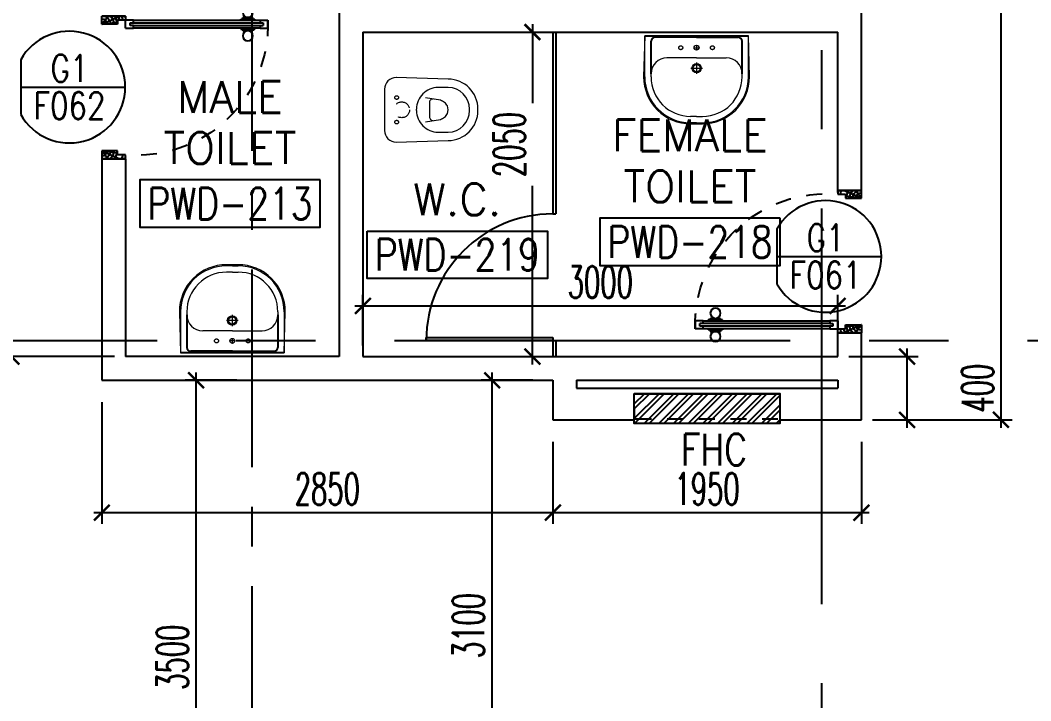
# Model space of a CAD drawing. Extents: x 88852.7 to 88945.7, y 39921.6 to 40001.1.
# Drawn here: x 88912.14 to 88918.53, y 39937 to 39941.3 of the extents above; entities that cross this region are included whole.
import ezdxf
from ezdxf.enums import TextEntityAlignment as Align

# ---------------------------------------------------------------- set-up
doc = ezdxf.new("R2010")
doc.units = 0
doc.header["$MEASUREMENT"] = 0
doc.header["$PDMODE"] = 34
for name, pattern in [('CENTER', [2, 1.25, -0.25, 0.25, -0.25]), ('CENTERX2', [4, 2.5, -0.5, 0.5, -0.5]), ('DASHED', [0.75, 0.5, -0.25]), ('HIDDEN', [0.375, 0.25, -0.125]), ('HIDDEN2', [0.1875, 0.125, -0.0625])]:
    doc.linetypes.add(name, pattern=pattern)
doc.layers.get('0').update_dxf_attribs({"linetype": 'CONTINUOUS'})
doc.layers.get('DEFPOINTS').update_dxf_attribs({"linetype": 'CONTINUOUS'})
for name, color, linetype in [('AXES', 11, 'CENTERX2'), ('AXES1', 11, 'CENTER'), ('DIM', 4, 'CONTINUOUS'), ('DOOR', 7, 'CONTINUOUS'), ('DOOR-CR', 4, 'CONTINUOUS'), ('DOOR-NO', 3, 'CONTINUOUS'), ('FHC', 4, 'CONTINUOUS'), ('FIX', 3, 'CONTINUOUS'), ('NON-MEDICAL', 7, 'CONTINUOUS'), ('PART', 5, 'CONTINUOUS'), ('RM-BOX', 4, 'CONTINUOUS'), ('RM-NAME', 2, 'CONTINUOUS'), ('RM-NO', 2, 'CONTINUOUS'), ('SHAFT', 4, 'CONTINUOUS'), ('WALL', 2, 'CONTINUOUS')]:
    doc.layers.add(name, color=color, linetype=linetype)
doc.styles.add('ROMANS', font='ROMANS.shx', dxfattribs={"width": 0.6})
doc.dimstyles.new('STANDARD in', dxfattribs={"dimtxt": 0.2, "dimasz": 0.1, "dimexe": 0.07, "dimexo": 0.07, "dimgap": 0.05, "dimtad": 1, "dimdec": 0, "dimlfac": 1000, "dimzin": 0, "dimdsep": 46, "dimtxsty": 'ROMANS', "dimblk": 'ARCHTICK', "dimcen": 0.05, "dimdle": 0.05, "dimclrd": 4, "dimclre": 4, "dimclrt": 2, "dimadec": 0, "dimazin": 0, "dimtfac": 1, "dimtdec": 0, "dimtmove": 2, "dimatfit": 3, "dimfxl": 0, "dimtolj": 1, "dimtzin": 0, "dimarcsym": 0})

# ---------------------------------------------------------------- blocks, each defined once
blk = doc.blocks.new('_ARCHTICK')
at = {"color": 0, "linetype": 'ByBlock', "const_width": 0.15}
blk.add_lwpolyline([(-0.5, -0.5), (0.5, 0.5)], dxfattribs=at)
blk = doc.blocks.new('*D292')
at = {"layer": 'DEFPOINTS', "color": 0, "linetype": 'ByBlock'}
for p in [(88917.3103, 39939.1796), (88917.7489, 39939.1796), (88917.4603, 39938.7796)]:
    blk.add_point(p, dxfattribs=at)
at = {"layer": 'DIM', "color": 4, "linetype": 'ByBlock', "lineweight": -2}
for p, q in [((88917.7489, 39938.7296), (88917.7489, 39939.2296)), ((88917.3803, 39939.1796), (88917.8189, 39939.1796)), ((88917.5303, 39938.7796), (88917.8189, 39938.7796))]:
    blk.add_line(p, q, dxfattribs=at)
at = {"layer": 'DIM', "color": 4, "linetype": 'ByBlock', "lineweight": -2, "xscale": 0.1, "yscale": 0.1, "zscale": 0.1}
for p, rotation in [((88917.7489, 39939.1796), 90), ((88917.7489, 39938.7796), 270)]:
    blk.add_blockref('_ARCHTICK', p, dxfattribs=dict(at, rotation=rotation))
at = {"layer": 'DIM', "color": 2, "linetype": 'ByBlock', "insert": (88918.1939, 39938.9796), "char_height": 0.2, "attachment_point": 5, "rotation": 90, "style": 'ROMANS'}
blk.add_mtext('\\A1;400', dxfattribs=at)
blk = doc.blocks.new('*D664')
at = {"layer": 'DEFPOINTS', "color": 0, "linetype": 'ByBlock'}
for p in [(88915.5103, 39938.7106), (88917.4603, 39938.7106), (88917.4603, 39938.1934)]:
    blk.add_point(p, dxfattribs=at)
at = {"layer": 'DIM', "color": 4, "linetype": 'ByBlock', "lineweight": -2}
for p, q in [((88915.5103, 39938.6406), (88915.5103, 39938.1234)), ((88917.4603, 39938.6406), (88917.4603, 39938.1234)), ((88915.4603, 39938.1934), (88917.5103, 39938.1934))]:
    blk.add_line(p, q, dxfattribs=at)
at = {"layer": 'DIM', "color": 4, "linetype": 'ByBlock', "lineweight": -2, "xscale": 0.1, "yscale": 0.1, "zscale": 0.1, "rotation": 180}
blk.add_blockref('_ARCHTICK', (88915.5103, 39938.1934), dxfattribs=at)
at = {"layer": 'DIM', "color": 4, "linetype": 'ByBlock', "lineweight": -2, "xscale": 0.1, "yscale": 0.1, "zscale": 0.1}
blk.add_blockref('_ARCHTICK', (88917.4603, 39938.1934), dxfattribs=at)
at = {"layer": 'DIM', "color": 2, "linetype": 'ByBlock', "insert": (88916.4853, 39938.3434), "char_height": 0.2, "attachment_point": 5, "style": 'ROMANS'}
blk.add_mtext('\\A1;1950', dxfattribs=at)
blk = doc.blocks.new('*D294')
at = {"layer": 'DEFPOINTS', "color": 0, "linetype": 'ByBlock'}
for p in [(88917.4603, 39946.7296), (88917.4603, 39938.7796), (88918.3422, 39938.7796)]:
    blk.add_point(p, dxfattribs=at)
at = {"layer": 'DIM', "color": 4, "linetype": 'ByBlock', "lineweight": -2}
for p, q in [((88918.3422, 39946.7796), (88918.3422, 39938.7296)), ((88917.5303, 39946.7296), (88918.4122, 39946.7296)), ((88917.5303, 39938.7796), (88918.4122, 39938.7796))]:
    blk.add_line(p, q, dxfattribs=at)
at = {"layer": 'DIM', "color": 4, "linetype": 'ByBlock', "lineweight": -2, "xscale": 0.1, "yscale": 0.1, "zscale": 0.1}
for p, rotation in [((88918.3422, 39946.7296), 90), ((88918.3422, 39938.7796), 270)]:
    blk.add_blockref('_ARCHTICK', p, dxfattribs=dict(at, rotation=rotation))
at = {"layer": 'DIM', "color": 2, "linetype": 'ByBlock', "insert": (88918.1922, 39942.7546), "char_height": 0.2, "attachment_point": 5, "rotation": 90, "style": 'ROMANS'}
blk.add_mtext('\\A1;7950', dxfattribs=at)
blk = doc.blocks.new('*D290')
at = {"layer": 'DEFPOINTS', "color": 0, "linetype": 'ByBlock'}
for p in [(88912.8103, 39942.9796), (88912.0892, 39939.1796), (88912.8103, 39939.1796)]:
    blk.add_point(p, dxfattribs=at)
at = {"layer": 'DIM', "color": 4, "linetype": 'ByBlock', "lineweight": -2}
for p, q in [((88912.0892, 39943.0296), (88912.0892, 39939.1296)), ((88912.7403, 39942.9796), (88912.0192, 39942.9796)), ((88912.7403, 39939.1796), (88912.0192, 39939.1796))]:
    blk.add_line(p, q, dxfattribs=at)
at = {"layer": 'DIM', "color": 4, "linetype": 'ByBlock', "lineweight": -2, "xscale": 0.1, "yscale": 0.1, "zscale": 0.1}
for p, rotation in [((88912.0892, 39942.9796), 90), ((88912.0892, 39939.1796), 270)]:
    blk.add_blockref('_ARCHTICK', p, dxfattribs=dict(at, rotation=rotation))
at = {"layer": 'DIM', "color": 2, "linetype": 'ByBlock', "insert": (88911.9392, 39941.0796), "char_height": 0.2, "attachment_point": 5, "rotation": 90, "style": 'ROMANS'}
blk.add_mtext('\\A1;3800', dxfattribs=at)
blk = doc.blocks.new('*D660')
at = {"layer": 'DEFPOINTS', "color": 0, "linetype": 'ByBlock'}
for p in [(88914.9593, 39941.2296), (88915.3814, 39941.2296), (88914.9593, 39939.1796)]:
    blk.add_point(p, dxfattribs=at)
at = {"layer": 'DIM', "color": 4, "linetype": 'ByBlock', "lineweight": -2}
for p, q in [((88915.3814, 39941.2796), (88915.3814, 39940.7806)), ((88915.0293, 39941.2296), (88915.4514, 39941.2296)), ((88915.3814, 39939.1296), (88915.3814, 39940.2578)), ((88915.0293, 39939.1796), (88915.4514, 39939.1796))]:
    blk.add_line(p, q, dxfattribs=at)
at = {"layer": 'DIM', "color": 4, "linetype": 'ByBlock', "lineweight": -2, "xscale": 0.1, "yscale": 0.1, "zscale": 0.1}
for p, rotation in [((88915.3814, 39941.2296), 90), ((88915.3814, 39939.1796), 270)]:
    blk.add_blockref('_ARCHTICK', p, dxfattribs=dict(at, rotation=rotation))
at = {"layer": 'DIM', "color": 2, "linetype": 'ByBlock', "insert": (88915.2349, 39940.5192), "char_height": 0.2, "attachment_point": 5, "rotation": 90, "style": 'ROMANS'}
blk.add_mtext('\\A1;2050', dxfattribs=at)
blk = doc.blocks.new('*D291')
at = {"layer": 'DEFPOINTS', "color": 0, "linetype": 'ByBlock'}
for p in [(88917.3103, 39939.4996), (88914.3103, 39939.1796), (88917.3103, 39939.1796)]:
    blk.add_point(p, dxfattribs=at)
at = {"layer": 'DIM', "color": 4, "linetype": 'ByBlock', "lineweight": -2}
for p, q in [((88914.3103, 39939.2496), (88914.3103, 39939.5696)), ((88917.3103, 39939.2496), (88917.3103, 39939.5696)), ((88914.2603, 39939.4996), (88917.3603, 39939.4996))]:
    blk.add_line(p, q, dxfattribs=at)
at = {"layer": 'DIM', "color": 4, "linetype": 'ByBlock', "lineweight": -2, "xscale": 0.1, "yscale": 0.1, "zscale": 0.1, "rotation": 180}
blk.add_blockref('_ARCHTICK', (88914.3103, 39939.4996), dxfattribs=at)
at = {"layer": 'DIM', "color": 4, "linetype": 'ByBlock', "lineweight": -2, "xscale": 0.1, "yscale": 0.1, "zscale": 0.1}
blk.add_blockref('_ARCHTICK', (88917.3103, 39939.4996), dxfattribs=at)
at = {"layer": 'DIM', "color": 2, "linetype": 'ByBlock', "insert": (88915.8103, 39939.6496), "char_height": 0.2, "attachment_point": 5, "style": 'ROMANS'}
blk.add_mtext('\\A1;3000', dxfattribs=at)
blk = doc.blocks.new('*D663')
at = {"layer": 'DEFPOINTS', "color": 0, "linetype": 'ByBlock'}
for p in [(88912.6603, 39938.9606), (88915.5103, 39938.7106), (88915.5103, 39938.1934)]:
    blk.add_point(p, dxfattribs=at)
at = {"layer": 'DIM', "color": 4, "linetype": 'ByBlock', "lineweight": -2}
for p, q in [((88912.6603, 39938.8906), (88912.6603, 39938.1234)), ((88915.5103, 39938.6406), (88915.5103, 39938.1234)), ((88912.6103, 39938.1934), (88915.5603, 39938.1934))]:
    blk.add_line(p, q, dxfattribs=at)
at = {"layer": 'DIM', "color": 4, "linetype": 'ByBlock', "lineweight": -2, "xscale": 0.1, "yscale": 0.1, "zscale": 0.1, "rotation": 180}
blk.add_blockref('_ARCHTICK', (88912.6603, 39938.1934), dxfattribs=at)
at = {"layer": 'DIM', "color": 4, "linetype": 'ByBlock', "lineweight": -2, "xscale": 0.1, "yscale": 0.1, "zscale": 0.1}
blk.add_blockref('_ARCHTICK', (88915.5103, 39938.1934), dxfattribs=at)
at = {"layer": 'DIM', "color": 2, "linetype": 'ByBlock', "insert": (88914.0853, 39938.3434), "char_height": 0.2, "attachment_point": 5, "style": 'ROMANS'}
blk.add_mtext('\\A1;2850', dxfattribs=at)
blk = doc.blocks.new('LAV-003')
at = {"layer": 'FIX', "linetype": 'Continuous', "lineweight": 20}
for p, q in [((-327.5, -285), (-327.5, -25)), ((327.5, -285), (327.5, -25)), ((0, -165), (-187.5, -165)), ((0, -165), (187.5, -165)), ((-287.5, -285), (-287.5, -265)), ((287.5, -285), (287.5, -265)), ((0, -535), (-37.5, -535)), ((0, -535), (37.5, -535)), ((0, -575), (-37.5, -575)), ((0, -575), (37.5, -575))]:
    blk.add_line(p, q, dxfattribs=at)
at = {"layer": 'FIX', "linetype": 'ByBlock'}
blk.add_line((-327.5, -25), (327.5, -25), dxfattribs=at)
at = {"layer": 'FIX', "linetype": 'ByBlock', "ltscale": 0.3}
for p, q in [((-287.5, -265), (-287.5, -60)), ((0, -35), (-262.5, -35)), ((0, -35), (262.5, -35)), ((287.5, -265), (287.5, -60))]:
    blk.add_line(p, q, dxfattribs=at)
at = {"layer": 'FIX', "lineweight": 20}
for p, q in [((-15.6, -100.9), (15.5, -100.9)), ((0, -85.4), (0, -116.5))]:
    blk.add_line(p, q, dxfattribs=at)
at = {"layer": 'FIX', "linetype": 'DASHED', "lineweight": 20, "ltscale": 0.04}
for p, q in [((-35.7, -230.5), (36.6, -230.5)), ((0, -193.9), (0, -266.1))]:
    blk.add_line(p, q, dxfattribs=at)
at = {"layer": 'FIX', "linetype": 'Continuous', "lineweight": 20}
blk.add_lwpolyline([(294.8, -25), (0, -25), (-327.5, -25), (-334.5, -285, 0.414214), (-37.5, -582), (0, -582), (37.5, -582, 0.414214), (334.5, -285), (327.5, -25), (0, -25)], format="xyb", dxfattribs=at)
at = {"layer": 'FIX', "linetype": 'HIDDEN', "lineweight": 20, "ltscale": 0.05}
for centre in [(-100, -100.9), (100, -100.9)]:
    blk.add_circle(centre, 12.4, dxfattribs=at)
at = {"layer": 'FIX', "lineweight": 20}
for centre, radius in [((0, -100.9), 15.5), ((0.5, -230), 29.5), ((0.5, -230), 22.5)]:
    blk.add_circle(centre, radius, dxfattribs=at)
at = {"layer": 'FIX', "linetype": 'ByBlock', "ltscale": 0.3}
for centre, start, end in [((-262.5, -60), 90, 180), ((262.5, -60), 0, 90)]:
    blk.add_arc(centre, 25, start, end, dxfattribs=at)
at = {"layer": 'FIX', "linetype": 'Continuous', "lineweight": 20}
for centre, radius, start, end in [((-187.5, -265), 100, 90, 180), ((187.5, -265), 100, 0, 90), ((-37.5, -285), 290, 180, 270), ((-37.5, -285), 250, 180, 270), ((37.5, -285), 250, 270, 0), ((37.5, -285), 290, 270, 0)]:
    blk.add_arc(centre, radius, start, end, dxfattribs=at)
blk = doc.blocks.new('WC1')
at = {"layer": 'FIX', "lineweight": 20}
for p, q in [((-210, 203.8), (-538, 193.8)), ((-475, 140.8), (-538, 140.8)), ((-137, 0), (-137, 130.8)), ((-394.8, 75.7), (-490.4, 60.1)), ((-727, 4.8), (-727, -4.8)), ((-674, 4.8), (-674, -4.8)), ((-533.7, 24.2), (-539.5, 0)), ((-539.5, 0), (-533.7, -24.2)), ((-339, 4.8), (-339, -4.8)), ((-137, -130.8), (-137, 0)), ((-490.4, -60.1), (-394.8, -75.7)), ((-538, -140.8), (-475, -140.8)), ((-538, -193.8), (-210, -203.8)), ((-213.2, -203.8), (-210, -203.8))]:
    blk.add_line(p, q, dxfattribs=at)
at = {"layer": 'FIX', "linetype": 'Continuous', "lineweight": 20}
blk.add_line((-420.1, -47.3), (-420.4, 44.6), dxfattribs=at)
at = {"layer": 'FIX', "linetype": 'HIDDEN', "lineweight": 20, "ltscale": 0.05}
for centre in [(-213.2, 77.5), (-213.2, -77.5)]:
    blk.add_circle(centre, 11.6, dxfattribs=at)
at = {"layer": 'FIX', "linetype": 'HIDDEN2', "lineweight": 20, "ltscale": 0.3}
blk.add_circle((-245, 0), 49.8, dxfattribs=at)
at = {"layer": 'FIX', "lineweight": 20}
for centre, radius, start, end in [((-538, 4.8), 189, 90, 180), ((-210, 130.8), 73, 360, 90), ((-538, 4.8), 136, 90, 180), ((-475, 4.8), 136, 360, 90), ((-473, -6.9), 68.2, 128.92417, 152.84682), ((-464.4, -17.6), 82, 108.49595, 128.92417), ((-538, -4.8), 189, 180, 270), ((-538, -4.8), 136, 180, 270), ((-473, 6.9), 68.2, 207.15318, 231.07583), ((-464.4, 17.6), 82, 231.07583, 251.50405), ((-475, -4.8), 136, 270, 0), ((-210, -130.8), 73, 270, 0)]:
    blk.add_arc(centre, radius, start, end, dxfattribs=at)
at = {"layer": 'FIX', "linetype": 'Continuous', "lineweight": 20}
for centre, start, end in [((-442.7, 45.5), 357.66621, 91.61215), ((-442.4, -45.6), 268.38785, 2.33379)]:
    blk.add_arc(centre, 22.3, start, end, dxfattribs=at)
blk = doc.blocks.new('RM1')
at = {"layer": 'RM-BOX'}
blk.add_lwpolyline([(569.9, -200), (-569.9, -200), (-569.9, -500), (569.9, -500)], close=True, dxfattribs=at)
at = {"layer": 'RM-NAME', "style": 'ROMANS'}
for tag, p in [('ROOMNAME1', (0, 323.8)), ('ROOMNAME2', (0, 0))]:
    blk.add_attdef(tag, text='', height=200, dxfattribs=at).set_placement(p, align=Align.MIDDLE)
at = {"layer": 'RM-NO', "style": 'ROMANS', "width": 0.8}
blk.add_attdef('ROOMNO', text='', height=200, dxfattribs=at).set_placement((0, -350), align=Align.MIDDLE)
blk = doc.blocks.new('DD1')
at = {"layer": 'DOOR-CR'}
blk.add_line((-307.6, 0), (352.8, 0), dxfattribs=at)
blk.add_lwpolyline([(-307.6, -172.9, 3.820224), (-307.6, 172.9)], format="xyb", close=True, dxfattribs=at)
at = {"layer": 'DOOR-NO', "style": 'ROMANS', "width": 0.8}
for tag, p in [('G', (0, 141.5)), ('000', (0, -141.4))]:
    blk.add_attdef(tag, text='', height=204, dxfattribs=at).set_placement(p, align=Align.MIDDLE)
blk = doc.blocks.new('DOOR90')
at = {"layer": 'DOOR', "linetype": 'ByBlock'}
for p, q in [((0, 0), (-150, 0)), ((-200, -25), (-1000, -25)), ((-200, -42), (-1000, -42)), ((-200, -58), (-1000, -58)), ((-1000, -75), (-200, -75))]:
    blk.add_line(p, q, dxfattribs=at)
at = {"layer": 'DOOR', "color": 0, "linetype": 'ByBlock'}
for p, q in [((-150, 0), (-150, -25)), ((-150, 0), (0, 0)), ((0, -50), (0, 0)), ((-1050, -25), (-1050, -75)), ((-1050, -75), (-1050, -25)), ((-1000, -25), (-1050, -25)), ((-1020, -42), (-1020, -58)), ((-1000, -42), (-1020, -42)), ((-1000, -58), (-1020, -58)), ((-1000, -25), (-1000, -42)), ((-1000, -58), (-1000, -75)), ((-967.6, -25), (-967.6, -17.8)), ((-877.6, -17.8), (-967.6, -17.8)), ((-955, -17.8), (-955, -8.8)), ((-955, -8.8), (-890.2, -8.8)), ((-955, -17.8), (-890.2, -17.8)), ((-890.2, -17.8), (-890.2, -8.8)), ((-877.6, -25), (-877.6, -17.8)), ((-200, -42), (-200, -25)), ((-200, -25), (-150, -25)), ((-180, -42), (-200, -42)), ((-200, -75), (-200, -58)), ((-200, -58), (-180, -58)), ((-180, -58), (-180, -42)), ((-150, -75), (-150, -25)), ((-150, -25), (-100, -25)), ((-100, -25), (-100, -50)), ((-100, -50), (0, -50)), ((-1000, -75), (-1050, -75)), ((-967.6, -75), (-967.6, -82.2)), ((-877.6, -82.2), (-967.6, -82.2)), ((-955, -82.2), (-955, -91.2)), ((-955, -82.2), (-890.2, -82.2)), ((-955, -91.2), (-890.2, -91.2)), ((-890.2, -82.2), (-890.2, -91.2)), ((-877.6, -75), (-877.6, -82.2)), ((-150, -75), (-200, -75)), ((-150, -900), (-150, -875)), ((-150, -875), (-100, -875)), ((-100, -850), (0, -850)), ((-100, -875), (-100, -850)), ((0, -850), (0, -900)), ((0, -900), (-150, -900)), ((-150, -900), (0, -900))]:
    blk.add_line(p, q, dxfattribs=at)
at = {"layer": 'DOOR', "color": 9, "linetype": 'ByBlock'}
for p, q in [((0, -50), (-113.7, 0)), ((0, -50), (-40.1, 0)), ((0, -50), (-100, -36.6)), ((0, -850), (-113.7, -900)), ((0, -850), (-100, -863.4)), ((0, -850), (-40.1, -900))]:
    blk.add_line(p, q, dxfattribs=at)
at = {"layer": 'DOOR', "color": 0, "linetype": 'ByBlock'}
for centre in [(-922.6, 23.5), (-922.6, -123.5)]:
    blk.add_circle(centre, 32.4, dxfattribs=at)
at = {"layer": 'DOOR', "color": 9, "linetype": 'ByBlock'}
for centre, radius, start, end in [((0, -50), 74.4, 137.77643, 180), ((0, -50), 54.4, 113.20738, 180), ((0, -50), 154.4, 161.10529, 166.28577), ((0, -50), 134.4, 158.15985, 169.28002), ((0, -50), 114.4, 154.08384, 167.37743), ((0, -50), 94.4, 148.01819, 180), ((0, -50), 34.4, 90, 180), ((0, -50), 14.4, 90, 180), ((0, -850), 154.4, 193.71423, 198.89471), ((0, -850), 134.4, 190.71998, 201.84015), ((0, -850), 94.4, 180, 211.98181), ((0, -850), 74.4, 180, 222.22357), ((0, -850), 54.4, 180, 246.79262), ((0, -850), 34.4, 180, 270), ((0, -850), 14.4, 180, 270)]:
    blk.add_arc(centre, radius, start, end, dxfattribs=at)
at = {"layer": 'DOOR', "linetype": 'HIDDEN', "ltscale": 0.5}
blk.add_arc((-222.2, -50), 828.2, 178.27012, 275.00304, dxfattribs=at)
blk = doc.blocks.new('*D828')
at = {"layer": 'DEFPOINTS', "color": 0, "linetype": 'ByBlock'}
for p in [(88915.1274, 39939.0296), (88915.4549, 39939.0296), (88915.4549, 39935.9296)]:
    blk.add_point(p, dxfattribs=at)
at = {"layer": 'DIM', "color": 4, "linetype": 'ByBlock', "lineweight": -2}
for p, q in [((88915.1274, 39935.8796), (88915.1274, 39939.0796)), ((88915.3849, 39939.0296), (88915.0574, 39939.0296)), ((88915.3849, 39935.9296), (88915.0574, 39935.9296))]:
    blk.add_line(p, q, dxfattribs=at)
at = {"layer": 'DIM', "color": 4, "linetype": 'ByBlock', "lineweight": -2, "xscale": 0.1, "yscale": 0.1, "zscale": 0.1}
for p, rotation in [((88915.1274, 39939.0296), 90), ((88915.1274, 39935.9296), 270)]:
    blk.add_blockref('_ARCHTICK', p, dxfattribs=dict(at, rotation=rotation))
at = {"layer": 'DIM', "color": 2, "linetype": 'ByBlock', "insert": (88914.9774, 39937.4796), "char_height": 0.2, "attachment_point": 5, "rotation": 90, "style": 'ROMANS'}
blk.add_mtext('\\A1;3100', dxfattribs=at)
blk = doc.blocks.new('*D829')
at = {"layer": 'DEFPOINTS', "color": 0, "linetype": 'ByBlock'}
for p in [(88913.2567, 39939.0296), (88913.5841, 39939.0296), (88913.5841, 39935.5296)]:
    blk.add_point(p, dxfattribs=at)
at = {"layer": 'DIM', "color": 4, "linetype": 'ByBlock', "lineweight": -2}
for p, q in [((88913.2567, 39935.4796), (88913.2567, 39939.0796)), ((88913.5141, 39939.0296), (88913.1867, 39939.0296)), ((88913.5141, 39935.5296), (88913.1867, 39935.5296))]:
    blk.add_line(p, q, dxfattribs=at)
at = {"layer": 'DIM', "color": 4, "linetype": 'ByBlock', "lineweight": -2, "xscale": 0.1, "yscale": 0.1, "zscale": 0.1}
for p, rotation in [((88913.2567, 39939.0296), 90), ((88913.2567, 39935.5296), 270)]:
    blk.add_blockref('_ARCHTICK', p, dxfattribs=dict(at, rotation=rotation))
at = {"layer": 'DIM', "color": 2, "linetype": 'ByBlock', "insert": (88913.1067, 39937.2796), "char_height": 0.2, "attachment_point": 5, "rotation": 90, "style": 'ROMANS'}
blk.add_mtext('\\A1;3500', dxfattribs=at)

msp = doc.modelspace()

# ---------------------------------------------------------------- hatches: boundary and pattern name
at = {"layer": 'FHC', "linetype": 'ByBlock', "ltscale": 0.3}
h = msp.add_hatch(dxfattribs=at)
h.set_pattern_fill('ANSI32', color=11, scale=0.175, style=0)
h.set_pattern_definition([(45, (88683.829076, 39907.705885), (-0.046403883, 0.046403883), []), (45, (88683.86001, 39907.705885), (-0.046403883, 0.046403883), [])])
h.paths.add_polyline_path([(88916.9453, 39938.7569), (88916.9453, 39938.9469), (88916.0253, 39938.9469), (88916.0253, 39938.7569)])
h.paths.add_polyline_path([(88915.8126, 39938.3358), (88915.8126, 39938.7566), (88916.0751, 39938.7566), (88916.0751, 39938.3358)], flags=9)

# ---------------------------------------------------------------- linework, layer by layer
at = {"layer": 'AXES'}
for p, q in [((88917.2103, 39921.6153), (88917.2103, 40000.4279)), ((88945.0103, 39939.2796), (88876.9703, 39939.2796))]:
    msp.add_line(p, q, dxfattribs=at)
at = {"layer": 'AXES1'}
msp.add_line((88913.6103, 39928.4796), (88913.6103, 39987.2996), dxfattribs=at)
at = {"layer": 'FHC', "linetype": 'ByBlock', "ltscale": 0.3}
msp.add_lwpolyline([(88916.0253, 39938.9469), (88916.9453, 39938.9469), (88916.9453, 39938.7569), (88916.0253, 39938.7569)], close=True, dxfattribs=at)
at = {"layer": 'PART', "linetype": 'ByBlock'}
for p, q in [((88915.5103, 39941.2296), (88915.5103, 39940.0804)), ((88915.5303, 39941.2296), (88915.5303, 39940.0804)), ((88915.5103, 39940.0804), (88915.5303, 39940.0804)), ((88914.7103, 39939.2804), (88914.7103, 39939.3004)), ((88914.7103, 39939.3004), (88915.5103, 39939.3004)), ((88915.5103, 39939.2804), (88914.7103, 39939.2804)), ((88915.5103, 39939.3004), (88915.5103, 39939.2804)), ((88915.5103, 39939.2804), (88915.5303, 39939.2804)), ((88915.5103, 39939.2804), (88915.5103, 39939.1796)), ((88915.5303, 39939.2804), (88915.5303, 39939.1796))]:
    msp.add_line(p, q, dxfattribs=at)
msp.add_arc((88915.5103, 39939.2804), 0.8, 90, 180, dxfattribs=at)
at = {"layer": 'WALL'}
for p, q in [((88914.1603, 39942.9796), (88914.1603, 39939.1796)), ((88917.4603, 39940.2296), (88917.4603, 39942.6296)), ((88914.3103, 39941.2296), (88914.3103, 39939.1796)), ((88914.3103, 39941.2296), (88917.3103, 39941.2296)), ((88917.3103, 39940.2296), (88917.3103, 39941.2296)), ((88912.8103, 39940.4296), (88912.6603, 39940.4296)), ((88912.6603, 39940.4296), (88912.6603, 39939.0296)), ((88912.8103, 39940.4296), (88912.8103, 39939.1796)), ((88917.3103, 39940.2296), (88917.4603, 39940.2296)), ((88917.3103, 39939.1796), (88917.3103, 39939.3296)), ((88917.3103, 39939.3296), (88917.4603, 39939.3296)), ((88917.4603, 39938.7796), (88917.4603, 39939.3296)), ((88914.1603, 39939.1796), (88912.8103, 39939.1796)), ((88914.3103, 39939.1796), (88917.3103, 39939.1796)), ((88912.6603, 39939.0296), (88915.5103, 39939.0296)), ((88915.5103, 39939.0296), (88915.5103, 39938.7796)), ((88915.6603, 39939.0296), (88915.6603, 39938.9796)), ((88915.6603, 39939.0296), (88917.3103, 39939.0296)), ((88917.3103, 39939.0296), (88917.3103, 39938.9796)), ((88915.6603, 39938.9796), (88917.3103, 39938.9796)), ((88916.0254, 39938.7796), (88916.0253, 39938.9446)), ((88916.0253, 39938.9446), (88916.9453, 39938.9446)), ((88916.9453, 39938.9446), (88916.9453, 39938.7796)), ((88915.5103, 39938.7796), (88916.0254, 39938.7796)), ((88916.9453, 39938.7796), (88917.4603, 39938.7796))]:
    msp.add_line(p, q, dxfattribs=at)
at = {"layer": 'WALL', "color": 250, "linetype": 'HIDDEN', "ltscale": 0.25}
msp.add_line((88916.0332, 39938.7862), (88916.9395, 39938.7862), dxfattribs=at)

# ---------------------------------------------------------------- block references
at = {"layer": 'DOOR', "color": 0, "linetype": 'ByBlock', "xscale": -0.001, "yscale": 0.001, "zscale": 0.001}
msp.add_blockref('DOOR90', (88912.6603, 39941.3296), dxfattribs=at)
at = {"layer": 'DOOR', "color": 0, "linetype": 'ByBlock', "xscale": -0.001, "yscale": 0.001, "zscale": 0.001, "rotation": 180}
msp.add_blockref('DOOR90', (88917.4603, 39939.3296), dxfattribs=at)
at = {"layer": 'DOOR-NO'}
ref = msp.add_blockref('DD1', (88912.4557, 39940.8819), dxfattribs=dict(at, xscale=0.001, yscale=0.001, zscale=0.001))
ref.add_attrib('G', 'G1', dxfattribs={"height": 0.17, "style": 'ROMANS', "width": 0.8}).set_placement((88912.4557, 39940.9999), align=Align.MIDDLE)
ref.add_attrib('000', 'F062', dxfattribs={"height": 0.17, "style": 'ROMANS', "width": 0.8}).set_placement((88912.4557, 39940.7641), align=Align.MIDDLE)
ref = msp.add_blockref('DD1', (88917.2336, 39939.8122), dxfattribs=dict(at, xscale=0.001, yscale=0.001, zscale=0.001))
ref.add_attrib('G', 'G1', dxfattribs={"height": 0.17, "style": 'ROMANS', "width": 0.8}).set_placement((88917.2336, 39939.9301), align=Align.MIDDLE)
ref.add_attrib('000', 'F061', dxfattribs={"height": 0.17, "style": 'ROMANS', "width": 0.8}).set_placement((88917.2336, 39939.6943), align=Align.MIDDLE)
at = {"layer": 'FIX', "xscale": 0.001, "yscale": 0.001, "zscale": 0.001, "rotation": 180}
msp.add_blockref('WC1', (88914.3103, 39940.7384), dxfattribs=at)
at = {"layer": 'FIX', "color": 6, "linetype": 'ByBlock', "ltscale": 0.3, "xscale": 0.001, "yscale": 0.001, "zscale": 0.001, "rotation": 180}
msp.add_blockref('LAV-003', (88913.4853, 39939.1776), dxfattribs=at)
at = {"layer": 'NON-MEDICAL', "color": 6, "linetype": 'ByBlock', "ltscale": 0.3, "xscale": 0.001, "yscale": 0.001, "zscale": 0.001}
msp.add_blockref('LAV-003', (88916.4187, 39941.2316), dxfattribs=at)
at = {"layer": 'NON-MEDICAL', "color": 6, "linetype": 'ByBlock', "ltscale": 0.3, "xscale": 0.001, "yscale": 0.001, "zscale": 0.001, "rotation": 180}
msp.add_blockref('LAV-003', (88913.4853, 39939.1776), dxfattribs=at)
at = {"layer": 'RM-NAME', "xscale": 0.001, "yscale": 0.001, "zscale": 0.001}
for p, values in [((88913.4701, 39940.4964), {'ROOMNO': 'PWD-213', 'ROOMNAME2': 'TOILET', 'ROOMNAME1': 'MALE'}), ((88916.3773, 39940.254), {'ROOMNO': 'PWD-218', 'ROOMNAME2': 'TOILET', 'ROOMNAME1': 'FEMALE'})]:
    msp.add_blockref('RM1', p, dxfattribs=at).add_auto_attribs(values)
at = {"layer": 'RM-NAME'}
ref = msp.add_blockref('RM1', (88914.9067, 39940.1726), dxfattribs=dict(at, xscale=-0.001, yscale=0.001, zscale=0.001))
ref.add_attrib('ROOMNO', 'PWD-219', dxfattribs={"layer": 'RM-NO', "height": 0.2, "style": 'ROMANS', "width": 0.8}).set_placement((88914.9067, 39939.8226), align=Align.MIDDLE)
ref.add_attrib('ROOMNAME2', 'W.C.', dxfattribs={"height": 0.2, "style": 'ROMANS'}).set_placement((88914.9067, 39940.1726), align=Align.MIDDLE)

# ---------------------------------------------------------------- texts
at = {"layer": 'SHAFT', "style": 'ROMANS', "width": 0.8}
msp.add_text('FHC', height=0.2, dxfattribs=at).set_placement((88916.3196, 39938.4915))

# ---------------------------------------------------------------- dimensions: what is measured, and where the dimension line sits
at = {"layer": 'DIM', "linetype": 'ByBlock', "ltscale": 0.3}
for base, p1, p2, picture, middle in [((88918.3422, 39938.7796), (88917.4603, 39946.7296), (88917.4603, 39938.7796), '*D294', (88918.1922, 39942.7546)), ((88912.0892, 39939.1796), (88912.8103, 39942.9796), (88912.8103, 39939.1796), '*D290', (88911.9392, 39941.0796)), ((88917.7489, 39939.1796), (88917.4603, 39938.7796), (88917.3103, 39939.1796), '*D292', (88918.1939, 39938.9796)), ((88913.2567, 39939.0296), (88913.5841, 39935.5296), (88913.5841, 39939.0296), '*D829', (88913.1067, 39937.2796)), ((88915.1274, 39939.0296), (88915.4549, 39935.9296), (88915.4549, 39939.0296), '*D828', (88914.9774, 39937.4796))]:
    dim = msp.add_linear_dim(base=base, p1=p1, p2=p2, angle=90, dimstyle='STANDARD in', dxfattribs=at)
    dim.commit()
    dim.dimension.update_dxf_attribs({"geometry": picture, "text_midpoint": middle})
dim = msp.add_linear_dim(base=(88915.3814, 39941.2296), p1=(88914.9593, 39939.1796), p2=(88914.9593, 39941.2296), angle=90, dimstyle='STANDARD in', dxfattribs=at)
dim.commit()
dim.dimension.update_dxf_attribs({"geometry": '*D660', "text_midpoint": (88915.2349, 39940.5192), "dimtype": 160})
for base, p1, p2, picture, middle in [((88917.3103, 39939.4996), (88914.3103, 39939.1796), (88917.3103, 39939.1796), '*D291', (88915.8103, 39939.6496)), ((88915.5103, 39938.1934), (88912.6603, 39938.9606), (88915.5103, 39938.7106), '*D663', (88914.0853, 39938.3434)), ((88917.4603, 39938.1934), (88915.5103, 39938.7106), (88917.4603, 39938.7106), '*D664', (88916.4853, 39938.3434))]:
    dim = msp.add_linear_dim(base=base, p1=p1, p2=p2, dimstyle='STANDARD in', dxfattribs=at)
    dim.commit()
    dim.dimension.update_dxf_attribs({"geometry": picture, "text_midpoint": middle})

doc.saveas('drawing.dxf')
